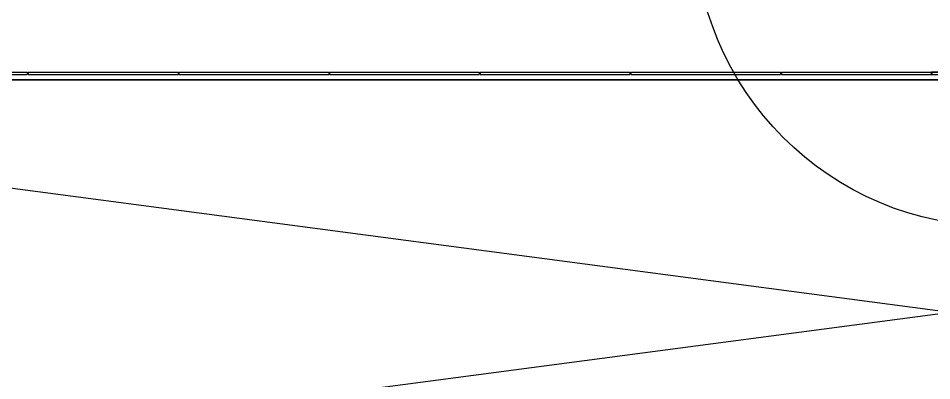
# Model space of a CAD drawing. Header units: metres. Extents: x -331 to 2982, y 362 to 2539.
# Drawn here: x 815.11 to 834.06, y 971.87 to 979.38 of the extents above; entities that cross this region are included whole.
import ezdxf

# ---------------------------------------------------------------- set-up
doc = ezdxf.new("R2010")
doc.units = ezdxf.units.M
doc.layers.get('0').update_dxf_attribs({"color": 251})
doc.layers.add('Botoeira_antiga', color=74, linetype='Continuous', lineweight=30)
doc.layers.add('Pis', color=251, linetype='Continuous')

msp = doc.modelspace()

# ---------------------------------------------------------------- linework, layer by layer
at = {"lineweight": 0}
msp.add_line((866.078, 978.108), (802.833, 978.108), dxfattribs=at)
at = {"layer": 'Botoeira_antiga', "color": 150}
msp.add_circle((835.43, 981.367), 6.3, dxfattribs=at)
at = {"layer": 'Pis'}
for p, q in [((812.185, 978.264), (815.294, 978.264)), ((815.294, 978.264), (815.294, 978.214)), ((815.314, 978.264), (815.314, 978.214)), ((815.314, 978.264), (818.423, 978.264)), ((818.423, 978.264), (818.423, 978.214)), ((818.438, 978.264), (818.438, 978.214)), ((818.438, 978.264), (821.547, 978.264)), ((821.547, 978.264), (821.547, 978.214)), ((821.562, 978.264), (821.562, 978.214)), ((821.562, 978.264), (824.671, 978.264)), ((824.671, 978.264), (824.671, 978.214)), ((824.687, 978.264), (824.687, 978.214)), ((824.687, 978.264), (827.796, 978.264)), ((827.796, 978.264), (827.796, 978.214)), ((827.812, 978.264), (827.812, 978.214)), ((827.812, 978.264), (830.921, 978.264)), ((830.921, 978.264), (830.921, 978.214)), ((830.937, 978.264), (830.937, 978.214)), ((830.937, 978.264), (834.046, 978.264)), ((834.046, 978.264), (834.046, 978.214)), ((798.094, 978.108), (870.859, 978.108)), ((866.078, 978.108), (802.833, 978.108)), ((812.185, 978.214), (815.294, 978.214)), ((815.314, 978.214), (818.423, 978.214)), ((818.438, 978.214), (821.547, 978.214)), ((821.562, 978.214), (824.671, 978.214)), ((824.687, 978.214), (827.796, 978.214)), ((827.812, 978.214), (830.921, 978.214)), ((830.937, 978.214), (834.046, 978.214)), ((866.058, 977.456), (798.054, 968.489)), ((802.894, 977.455), (870.859, 968.489))]:
    msp.add_line(p, q, dxfattribs=at)
at = {"layer": 'Pis', "const_width": 0.03}
msp.add_lwpolyline([(837.17, 978.264), (834.062, 978.264), (834.062, 978.214), (837.17, 978.214)], close=True, dxfattribs=at)

doc.saveas('drawing.dxf')
